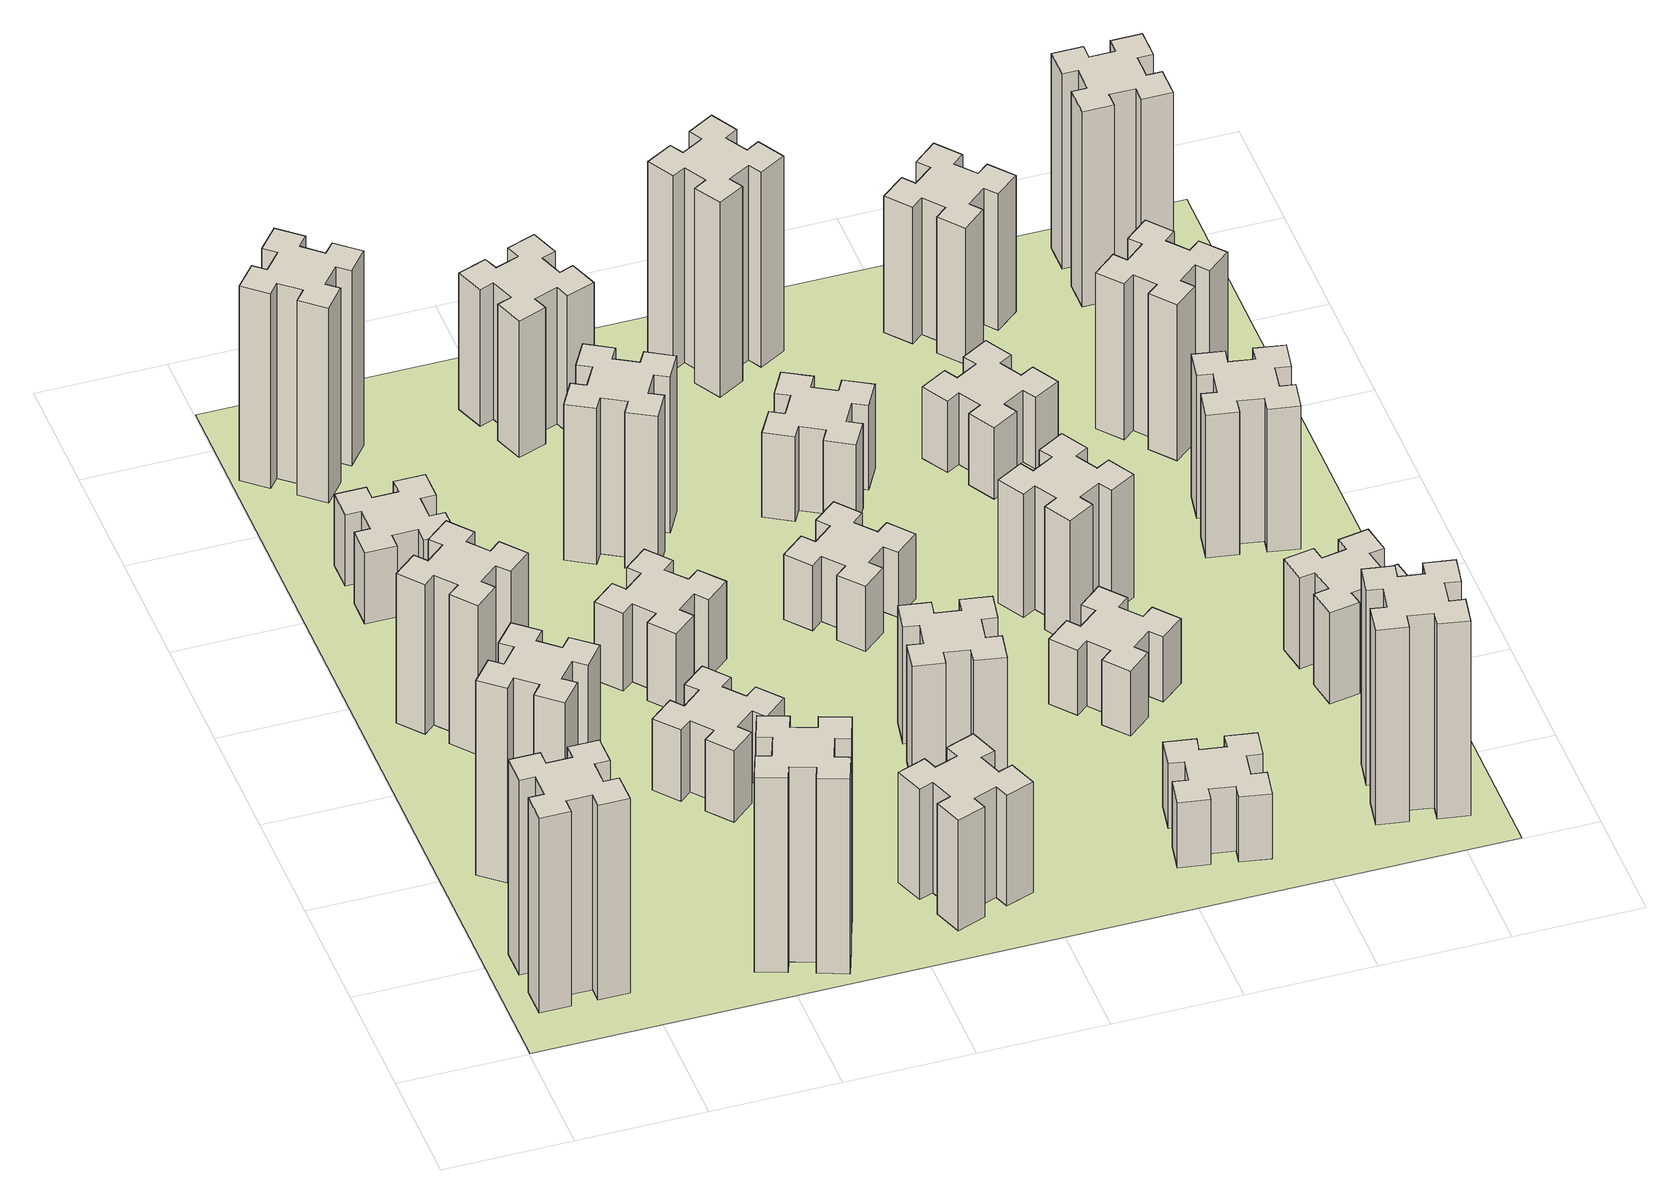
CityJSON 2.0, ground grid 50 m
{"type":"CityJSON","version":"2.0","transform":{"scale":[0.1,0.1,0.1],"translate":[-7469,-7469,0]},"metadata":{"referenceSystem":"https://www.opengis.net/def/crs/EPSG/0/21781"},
"CityObjects":{
"building1":{"type":"Building","attributes":{"class":"1000","function":"1000","usage":"1000","yearOfConstruction":2016,"roofType":"1000","measuredHeight":90,"storeysAboveGround":30,"storeysBelowGround":0},"geometry":[{"type":"Solid","lod":"1","boundaries":[[[[0,1,2,3,4,5,6,7,8,9,10,11,12,13,14,15,16,17,18,19]],[[17,16,20,21]],[[16,15,22,20]],[[15,14,23,22]],[[14,13,24,23]],[[13,12,25,24]],[[12,11,26,25]],[[11,10,27,26]],[[10,9,28,27]],[[9,8,29,28]],[[8,7,30,29]],[[7,6,31,30]],[[6,5,32,31]],[[5,4,33,32]],[[4,3,34,33]],[[3,2,35,34]],[[2,1,36,35]],[[1,0,37,36]],[[0,19,38,37]],[[19,18,39,38]],[[18,17,21,39]],[[24,25,26,27,28,29,30,31,32,33,34,35,36,37,38,39,21,20,22,23]]]]}]},
"building2":{"type":"Building","attributes":{"class":"1000","function":"1000","usage":"1000","yearOfConstruction":2016,"roofType":"1000","measuredHeight":90,"storeysAboveGround":30,"storeysBelowGround":0},"geometry":[{"type":"Solid","lod":"1","boundaries":[[[[40,41,42,43,44,45,46,47,48,49,50,51,52,53,54,55,56,57,58,59]],[[57,56,60,61]],[[56,55,62,60]],[[55,54,63,62]],[[54,53,64,63]],[[53,52,65,64]],[[52,51,66,65]],[[51,50,67,66]],[[50,49,68,67]],[[49,48,69,68]],[[48,47,70,69]],[[47,46,71,70]],[[46,45,72,71]],[[45,44,73,72]],[[44,43,74,73]],[[43,42,75,74]],[[42,41,76,75]],[[41,40,77,76]],[[40,59,78,77]],[[59,58,79,78]],[[58,57,61,79]],[[64,65,66,67,68,69,70,71,72,73,74,75,76,77,78,79,61,60,62,63]]]]}]},
"building3":{"type":"Building","attributes":{"class":"1000","function":"1000","usage":"1000","yearOfConstruction":2016,"roofType":"1000","measuredHeight":69,"storeysAboveGround":30,"storeysBelowGround":0},"geometry":[{"type":"Solid","lod":"1","boundaries":[[[[80,81,82,83,84,85,86,87,88,89,90,91,92,93,94,95,96,97,98,99]],[[97,96,100,101]],[[96,95,102,100]],[[95,94,103,102]],[[94,93,104,103]],[[93,92,105,104]],[[92,91,106,105]],[[91,90,107,106]],[[90,89,108,107]],[[89,88,109,108]],[[88,87,110,109]],[[87,86,111,110]],[[86,85,112,111]],[[85,84,113,112]],[[84,83,114,113]],[[83,82,115,114]],[[82,81,116,115]],[[81,80,117,116]],[[80,99,118,117]],[[99,98,119,118]],[[98,97,101,119]],[[104,105,106,107,108,109,110,111,112,113,114,115,116,117,118,119,101,100,102,103]]]]}]},
"building4":{"type":"Building","attributes":{"class":"1000","function":"1000","usage":"1000","yearOfConstruction":2016,"roofType":"1000","measuredHeight":33,"storeysAboveGround":30,"storeysBelowGround":0},"geometry":[{"type":"Solid","lod":"1","boundaries":[[[[120,121,122,123,124,125,126,127,128,129,130,131,132,133,134,135,136,137,138,139]],[[137,136,140,141]],[[136,135,142,140]],[[135,134,143,142]],[[134,133,144,143]],[[133,132,145,144]],[[132,131,146,145]],[[131,130,147,146]],[[130,129,148,147]],[[129,128,149,148]],[[128,127,150,149]],[[127,126,151,150]],[[126,125,152,151]],[[125,124,153,152]],[[124,123,154,153]],[[123,122,155,154]],[[122,121,156,155]],[[121,120,157,156]],[[120,139,158,157]],[[139,138,159,158]],[[138,137,141,159]],[[144,145,146,147,148,149,150,151,152,153,154,155,156,157,158,159,141,140,142,143]]]]}]},
"building5":{"type":"Building","attributes":{"class":"1000","function":"1000","usage":"1000","yearOfConstruction":2016,"roofType":"1000","measuredHeight":90,"storeysAboveGround":30,"storeysBelowGround":0},"geometry":[{"type":"Solid","lod":"1","boundaries":[[[[160,161,162,163,164,165,166,167,168,169,170,171,172,173,174,175,176,177,178,179]],[[177,176,180,181]],[[176,175,182,180]],[[175,174,183,182]],[[174,173,184,183]],[[173,172,185,184]],[[172,171,186,185]],[[171,170,187,186]],[[170,169,188,187]],[[169,168,189,188]],[[168,167,190,189]],[[167,166,191,190]],[[166,165,192,191]],[[165,164,193,192]],[[164,163,194,193]],[[163,162,195,194]],[[162,161,196,195]],[[161,160,197,196]],[[160,179,198,197]],[[179,178,199,198]],[[178,177,181,199]],[[184,185,186,187,188,189,190,191,192,193,194,195,196,197,198,199,181,180,182,183]]]]}]},
"building6":{"type":"Building","attributes":{"class":"1000","function":"1000","usage":"1000","yearOfConstruction":2016,"roofType":"1000","measuredHeight":90,"storeysAboveGround":30,"storeysBelowGround":0},"geometry":[{"type":"Solid","lod":"1","boundaries":[[[[200,201,202,203,204,205,206,207,208,209,210,211,212,213,214,215,216,217,218,219]],[[217,216,220,221]],[[216,215,222,220]],[[215,214,223,222]],[[214,213,224,223]],[[213,212,225,224]],[[212,211,226,225]],[[211,210,227,226]],[[210,209,228,227]],[[209,208,229,228]],[[208,207,230,229]],[[207,206,231,230]],[[206,205,232,231]],[[205,204,233,232]],[[204,203,234,233]],[[203,202,235,234]],[[202,201,236,235]],[[201,200,237,236]],[[200,219,238,237]],[[219,218,239,238]],[[218,217,221,239]],[[224,225,226,227,228,229,230,231,232,233,234,235,236,237,238,239,221,220,222,223]]]]}]},
"building7":{"type":"Building","attributes":{"class":"1000","function":"1000","usage":"1000","yearOfConstruction":2016,"roofType":"1000","measuredHeight":33,"storeysAboveGround":30,"storeysBelowGround":0},"geometry":[{"type":"Solid","lod":"1","boundaries":[[[[240,241,242,243,244,245,246,247,248,249,250,251,252,253,254,255,256,257,258,259]],[[257,256,260,261]],[[256,255,262,260]],[[255,254,263,262]],[[254,253,264,263]],[[253,252,265,264]],[[252,251,266,265]],[[251,250,267,266]],[[250,249,268,267]],[[249,248,269,268]],[[248,247,270,269]],[[247,246,271,270]],[[246,245,272,271]],[[245,244,273,272]],[[244,243,274,273]],[[243,242,275,274]],[[242,241,276,275]],[[241,240,277,276]],[[240,259,278,277]],[[259,258,279,278]],[[258,257,261,279]],[[264,265,266,267,268,269,270,271,272,273,274,275,276,277,278,279,261,260,262,263]]]]}]},
"building8":{"type":"Building","attributes":{"class":"1000","function":"1000","usage":"1000","yearOfConstruction":2016,"roofType":"1000","measuredHeight":36,"storeysAboveGround":30,"storeysBelowGround":0},"geometry":[{"type":"Solid","lod":"1","boundaries":[[[[280,281,282,283,284,285,286,287,288,289,290,291,292,293,294,295,296,297,298,299]],[[297,296,300,301]],[[296,295,302,300]],[[295,294,303,302]],[[294,293,304,303]],[[293,292,305,304]],[[292,291,306,305]],[[291,290,307,306]],[[290,289,308,307]],[[289,288,309,308]],[[288,287,310,309]],[[287,286,311,310]],[[286,285,312,311]],[[285,284,313,312]],[[284,283,314,313]],[[283,282,315,314]],[[282,281,316,315]],[[281,280,317,316]],[[280,299,318,317]],[[299,298,319,318]],[[298,297,301,319]],[[304,305,306,307,308,309,310,311,312,313,314,315,316,317,318,319,301,300,302,303]]]]}]},
"building9":{"type":"Building","attributes":{"class":"1000","function":"1000","usage":"1000","yearOfConstruction":2016,"roofType":"1000","measuredHeight":51,"storeysAboveGround":30,"storeysBelowGround":0},"geometry":[{"type":"Solid","lod":"1","boundaries":[[[[320,321,322,323,324,325,326,327,328,329,330,331,332,333,334,335,336,337,338,339]],[[337,336,340,341]],[[336,335,342,340]],[[335,334,343,342]],[[334,333,344,343]],[[333,332,345,344]],[[332,331,346,345]],[[331,330,347,346]],[[330,329,348,347]],[[329,328,349,348]],[[328,327,350,349]],[[327,326,351,350]],[[326,325,352,351]],[[325,324,353,352]],[[324,323,354,353]],[[323,322,355,354]],[[322,321,356,355]],[[321,320,357,356]],[[320,339,358,357]],[[339,338,359,358]],[[338,337,341,359]],[[344,345,346,347,348,349,350,351,352,353,354,355,356,357,358,359,341,340,342,343]]]]}]},
"building10":{"type":"Building","attributes":{"class":"1000","function":"1000","usage":"1000","yearOfConstruction":2016,"roofType":"1000","measuredHeight":72,"storeysAboveGround":30,"storeysBelowGround":0},"geometry":[{"type":"Solid","lod":"1","boundaries":[[[[360,361,362,363,364,365,366,367,368,369,370,371,372,373,374,375,376,377,378,379]],[[377,376,380,381]],[[376,375,382,380]],[[375,374,383,382]],[[374,373,384,383]],[[373,372,385,384]],[[372,371,386,385]],[[371,370,387,386]],[[370,369,388,387]],[[369,368,389,388]],[[368,367,390,389]],[[367,366,391,390]],[[366,365,392,391]],[[365,364,393,392]],[[364,363,394,393]],[[363,362,395,394]],[[362,361,396,395]],[[361,360,397,396]],[[360,379,398,397]],[[379,378,399,398]],[[378,377,381,399]],[[384,385,386,387,388,389,390,391,392,393,394,395,396,397,398,399,381,380,382,383]]]]}]},
"building11":{"type":"Building","attributes":{"class":"1000","function":"1000","usage":"1000","yearOfConstruction":2016,"roofType":"1000","measuredHeight":63,"storeysAboveGround":30,"storeysBelowGround":0},"geometry":[{"type":"Solid","lod":"1","boundaries":[[[[400,401,402,403,404,405,406,407,408,409,410,411,412,413,414,415,416,417,418,419]],[[417,416,420,421]],[[416,415,422,420]],[[415,414,423,422]],[[414,413,424,423]],[[413,412,425,424]],[[412,411,426,425]],[[411,410,427,426]],[[410,409,428,427]],[[409,408,429,428]],[[408,407,430,429]],[[407,406,431,430]],[[406,405,432,431]],[[405,404,433,432]],[[404,403,434,433]],[[403,402,435,434]],[[402,401,436,435]],[[401,400,437,436]],[[400,419,438,437]],[[419,418,439,438]],[[418,417,421,439]],[[424,425,426,427,428,429,430,431,432,433,434,435,436,437,438,439,421,420,422,423]]]]}]},
"building12":{"type":"Building","attributes":{"class":"1000","function":"1000","usage":"1000","yearOfConstruction":2016,"roofType":"1000","measuredHeight":54,"storeysAboveGround":30,"storeysBelowGround":0},"geometry":[{"type":"Solid","lod":"1","boundaries":[[[[440,441,442,443,444,445,446,447,448,449,450,451,452,453,454,455,456,457,458,459]],[[457,456,460,461]],[[456,455,462,460]],[[455,454,463,462]],[[454,453,464,463]],[[453,452,465,464]],[[452,451,466,465]],[[451,450,467,466]],[[450,449,468,467]],[[449,448,469,468]],[[448,447,470,469]],[[447,446,471,470]],[[446,445,472,471]],[[445,444,473,472]],[[444,443,474,473]],[[443,442,475,474]],[[442,441,476,475]],[[441,440,477,476]],[[440,459,478,477]],[[459,458,479,478]],[[458,457,461,479]],[[464,465,466,467,468,469,470,471,472,473,474,475,476,477,478,479,461,460,462,463]]]]}]},
"building13":{"type":"Building","attributes":{"class":"1000","function":"1000","usage":"1000","yearOfConstruction":2016,"roofType":"1000","measuredHeight":30,"storeysAboveGround":30,"storeysBelowGround":0},"geometry":[{"type":"Solid","lod":"1","boundaries":[[[[480,481,482,483,484,485,486,487,488,489,490,491,492,493,494,495,496,497,498,499]],[[497,496,500,501]],[[496,495,502,500]],[[495,494,503,502]],[[494,493,504,503]],[[493,492,505,504]],[[492,491,506,505]],[[491,490,507,506]],[[490,489,508,507]],[[489,488,509,508]],[[488,487,510,509]],[[487,486,511,510]],[[486,485,512,511]],[[485,484,513,512]],[[484,483,514,513]],[[483,482,515,514]],[[482,481,516,515]],[[481,480,517,516]],[[480,499,518,517]],[[499,498,519,518]],[[498,497,501,519]],[[504,505,506,507,508,509,510,511,512,513,514,515,516,517,518,519,501,500,502,503]]]]}]},
"building14":{"type":"Building","attributes":{"class":"1000","function":"1000","usage":"1000","yearOfConstruction":2016,"roofType":"1000","measuredHeight":39,"storeysAboveGround":30,"storeysBelowGround":0},"geometry":[{"type":"Solid","lod":"1","boundaries":[[[[520,521,522,523,524,525,526,527,528,529,530,531,532,533,534,535,536,537,538,539]],[[537,536,540,541]],[[536,535,542,540]],[[535,534,543,542]],[[534,533,544,543]],[[533,532,545,544]],[[532,531,546,545]],[[531,530,547,546]],[[530,529,548,547]],[[529,528,549,548]],[[528,527,550,549]],[[527,526,551,550]],[[526,525,552,551]],[[525,524,553,552]],[[524,523,554,553]],[[523,522,555,554]],[[522,521,556,555]],[[521,520,557,556]],[[520,539,558,557]],[[539,538,559,558]],[[538,537,541,559]],[[544,545,546,547,548,549,550,551,552,553,554,555,556,557,558,559,541,540,542,543]]]]}]},
"building15":{"type":"Building","attributes":{"class":"1000","function":"1000","usage":"1000","yearOfConstruction":2016,"roofType":"1000","measuredHeight":30,"storeysAboveGround":30,"storeysBelowGround":0},"geometry":[{"type":"Solid","lod":"1","boundaries":[[[[560,561,562,563,564,565,566,567,568,569,570,571,572,573,574,575,576,577,578,579]],[[577,576,580,581]],[[576,575,582,580]],[[575,574,583,582]],[[574,573,584,583]],[[573,572,585,584]],[[572,571,586,585]],[[571,570,587,586]],[[570,569,588,587]],[[569,568,589,588]],[[568,567,590,589]],[[567,566,591,590]],[[566,565,592,591]],[[565,564,593,592]],[[564,563,594,593]],[[563,562,595,594]],[[562,561,596,595]],[[561,560,597,596]],[[560,579,598,597]],[[579,578,599,598]],[[578,577,581,599]],[[584,585,586,587,588,589,590,591,592,593,594,595,596,597,598,599,581,580,582,583]]]]}]},
"building16":{"type":"Building","attributes":{"class":"1000","function":"1000","usage":"1000","yearOfConstruction":2016,"roofType":"1000","measuredHeight":90,"storeysAboveGround":30,"storeysBelowGround":0},"geometry":[{"type":"Solid","lod":"1","boundaries":[[[[600,601,602,603,604,605,606,607,608,609,610,611,612,613,614,615,616,617,618,619]],[[617,616,620,621]],[[616,615,622,620]],[[615,614,623,622]],[[614,613,624,623]],[[613,612,625,624]],[[612,611,626,625]],[[611,610,627,626]],[[610,609,628,627]],[[609,608,629,628]],[[608,607,630,629]],[[607,606,631,630]],[[606,605,632,631]],[[605,604,633,632]],[[604,603,634,633]],[[603,602,635,634]],[[602,601,636,635]],[[601,600,637,636]],[[600,619,638,637]],[[619,618,639,638]],[[618,617,621,639]],[[624,625,626,627,628,629,630,631,632,633,634,635,636,637,638,639,621,620,622,623]]]]}]},
"building17":{"type":"Building","attributes":{"class":"1000","function":"1000","usage":"1000","yearOfConstruction":2016,"roofType":"1000","measuredHeight":30,"storeysAboveGround":30,"storeysBelowGround":0},"geometry":[{"type":"Solid","lod":"1","boundaries":[[[[640,641,642,643,644,645,646,647,648,649,650,651,652,653,654,655,656,657,658,659]],[[657,656,660,661]],[[656,655,662,660]],[[655,654,663,662]],[[654,653,664,663]],[[653,652,665,664]],[[652,651,666,665]],[[651,650,667,666]],[[650,649,668,667]],[[649,648,669,668]],[[648,647,670,669]],[[647,646,671,670]],[[646,645,672,671]],[[645,644,673,672]],[[644,643,674,673]],[[643,642,675,674]],[[642,641,676,675]],[[641,640,677,676]],[[640,659,678,677]],[[659,658,679,678]],[[658,657,661,679]],[[664,665,666,667,668,669,670,671,672,673,674,675,676,677,678,679,661,660,662,663]]]]}]},
"building18":{"type":"Building","attributes":{"class":"1000","function":"1000","usage":"1000","yearOfConstruction":2016,"roofType":"1000","measuredHeight":57,"storeysAboveGround":30,"storeysBelowGround":0},"geometry":[{"type":"Solid","lod":"1","boundaries":[[[[680,681,682,683,684,685,686,687,688,689,690,691,692,693,694,695,696,697,698,699]],[[697,696,700,701]],[[696,695,702,700]],[[695,694,703,702]],[[694,693,704,703]],[[693,692,705,704]],[[692,691,706,705]],[[691,690,707,706]],[[690,689,708,707]],[[689,688,709,708]],[[688,687,710,709]],[[687,686,711,710]],[[686,685,712,711]],[[685,684,713,712]],[[684,683,714,713]],[[683,682,715,714]],[[682,681,716,715]],[[681,680,717,716]],[[680,699,718,717]],[[699,698,719,718]],[[698,697,701,719]],[[704,705,706,707,708,709,710,711,712,713,714,715,716,717,718,719,701,700,702,703]]]]}]},
"building19":{"type":"Building","attributes":{"class":"1000","function":"1000","usage":"1000","yearOfConstruction":2016,"roofType":"1000","measuredHeight":33,"storeysAboveGround":30,"storeysBelowGround":0},"geometry":[{"type":"Solid","lod":"1","boundaries":[[[[720,721,722,723,724,725,726,727,728,729,730,731,732,733,734,735,736,737,738,739]],[[737,736,740,741]],[[736,735,742,740]],[[735,734,743,742]],[[734,733,744,743]],[[733,732,745,744]],[[732,731,746,745]],[[731,730,747,746]],[[730,729,748,747]],[[729,728,749,748]],[[728,727,750,749]],[[727,726,751,750]],[[726,725,752,751]],[[725,724,753,752]],[[724,723,754,753]],[[723,722,755,754]],[[722,721,756,755]],[[721,720,757,756]],[[720,739,758,757]],[[739,738,759,758]],[[738,737,741,759]],[[744,745,746,747,748,749,750,751,752,753,754,755,756,757,758,759,741,740,742,743]]]]}]},
"building20":{"type":"Building","attributes":{"class":"1000","function":"1000","usage":"1000","yearOfConstruction":2016,"roofType":"1000","measuredHeight":90,"storeysAboveGround":30,"storeysBelowGround":0},"geometry":[{"type":"Solid","lod":"1","boundaries":[[[[760,761,762,763,764,765,766,767,768,769,770,771,772,773,774,775,776,777,778,779]],[[777,776,780,781]],[[776,775,782,780]],[[775,774,783,782]],[[774,773,784,783]],[[773,772,785,784]],[[772,771,786,785]],[[771,770,787,786]],[[770,769,788,787]],[[769,768,789,788]],[[768,767,790,789]],[[767,766,791,790]],[[766,765,792,791]],[[765,764,793,792]],[[764,763,794,793]],[[763,762,795,794]],[[762,761,796,795]],[[761,760,797,796]],[[760,779,798,797]],[[779,778,799,798]],[[778,777,781,799]],[[784,785,786,787,788,789,790,791,792,793,794,795,796,797,798,799,781,780,782,783]]]]}]},
"building21":{"type":"Building","attributes":{"class":"1000","function":"1000","usage":"1000","yearOfConstruction":2016,"roofType":"1000","measuredHeight":63,"storeysAboveGround":30,"storeysBelowGround":0},"geometry":[{"type":"Solid","lod":"1","boundaries":[[[[800,801,802,803,804,805,806,807,808,809,810,811,812,813,814,815,816,817,818,819]],[[817,816,820,821]],[[816,815,822,820]],[[815,814,823,822]],[[814,813,824,823]],[[813,812,825,824]],[[812,811,826,825]],[[811,810,827,826]],[[810,809,828,827]],[[809,808,829,828]],[[808,807,830,829]],[[807,806,831,830]],[[806,805,832,831]],[[805,804,833,832]],[[804,803,834,833]],[[803,802,835,834]],[[802,801,836,835]],[[801,800,837,836]],[[800,819,838,837]],[[819,818,839,838]],[[818,817,821,839]],[[824,825,826,827,828,829,830,831,832,833,834,835,836,837,838,839,821,820,822,823]]]]}]},
"building22":{"type":"Building","attributes":{"class":"1000","function":"1000","usage":"1000","yearOfConstruction":2016,"roofType":"1000","measuredHeight":42,"storeysAboveGround":30,"storeysBelowGround":0},"geometry":[{"type":"Solid","lod":"1","boundaries":[[[[840,841,842,843,844,845,846,847,848,849,850,851,852,853,854,855,856,857,858,859]],[[857,856,860,861]],[[856,855,862,860]],[[855,854,863,862]],[[854,853,864,863]],[[853,852,865,864]],[[852,851,866,865]],[[851,850,867,866]],[[850,849,868,867]],[[849,848,869,868]],[[848,847,870,869]],[[847,846,871,870]],[[846,845,872,871]],[[845,844,873,872]],[[844,843,874,873]],[[843,842,875,874]],[[842,841,876,875]],[[841,840,877,876]],[[840,859,878,877]],[[859,858,879,878]],[[858,857,861,879]],[[864,865,866,867,868,869,870,871,872,873,874,875,876,877,878,879,861,860,862,863]]]]}]},
"building23":{"type":"Building","attributes":{"class":"1000","function":"1000","usage":"1000","yearOfConstruction":2016,"roofType":"1000","measuredHeight":66,"storeysAboveGround":30,"storeysBelowGround":0},"geometry":[{"type":"Solid","lod":"1","boundaries":[[[[880,881,882,883,884,885,886,887,888,889,890,891,892,893,894,895,896,897,898,899]],[[897,896,900,901]],[[896,895,902,900]],[[895,894,903,902]],[[894,893,904,903]],[[893,892,905,904]],[[892,891,906,905]],[[891,890,907,906]],[[890,889,908,907]],[[889,888,909,908]],[[888,887,910,909]],[[887,886,911,910]],[[886,885,912,911]],[[885,884,913,912]],[[884,883,914,913]],[[883,882,915,914]],[[882,881,916,915]],[[881,880,917,916]],[[880,899,918,917]],[[899,898,919,918]],[[898,897,901,919]],[[904,905,906,907,908,909,910,911,912,913,914,915,916,917,918,919,901,900,902,903]]]]}]},
"building24":{"type":"Building","attributes":{"class":"1000","function":"1000","usage":"1000","yearOfConstruction":2016,"roofType":"1000","measuredHeight":72,"storeysAboveGround":30,"storeysBelowGround":0},"geometry":[{"type":"Solid","lod":"1","boundaries":[[[[920,921,922,923,924,925,926,927,928,929,930,931,932,933,934,935,936,937,938,939]],[[937,936,940,941]],[[936,935,942,940]],[[935,934,943,942]],[[934,933,944,943]],[[933,932,945,944]],[[932,931,946,945]],[[931,930,947,946]],[[930,929,948,947]],[[929,928,949,948]],[[928,927,950,949]],[[927,926,951,950]],[[926,925,952,951]],[[925,924,953,952]],[[924,923,954,953]],[[923,922,955,954]],[[922,921,956,955]],[[921,920,957,956]],[[920,939,958,957]],[[939,938,959,958]],[[938,937,941,959]],[[944,945,946,947,948,949,950,951,952,953,954,955,956,957,958,959,941,940,942,943]]]]}]},
"building25":{"type":"Building","attributes":{"class":"1000","function":"1000","usage":"1000","yearOfConstruction":2016,"roofType":"1000","measuredHeight":90,"storeysAboveGround":30,"storeysBelowGround":0},"geometry":[{"type":"Solid","lod":"1","boundaries":[[[[960,961,962,963,964,965,966,967,968,969,970,971,972,973,974,975,976,977,978,979]],[[977,976,980,981]],[[976,975,982,980]],[[975,974,983,982]],[[974,973,984,983]],[[973,972,985,984]],[[972,971,986,985]],[[971,970,987,986]],[[970,969,988,987]],[[969,968,989,988]],[[968,967,990,989]],[[967,966,991,990]],[[966,965,992,991]],[[965,964,993,992]],[[964,963,994,993]],[[963,962,995,994]],[[962,961,996,995]],[[961,960,997,996]],[[960,979,998,997]],[[979,978,999,998]],[[978,977,981,999]],[[984,985,986,987,988,989,990,991,992,993,994,995,996,997,998,999,981,980,982,983]]]]}]},
"landuse1":{"type":"LandUse","attributes":{"name":"plot1","function":"1010"},"geometry":[{"type":"MultiSurface","lod":"1","boundaries":[[[1000,1001,1002,1003]]]}]}
},
"vertices":[
[165,425,0],[165,325,0],[105,325,0],[105,205,0],[225,205,0],[225,265,0],[325,265,0],[325,205,0],[445,205,0],[445,325,0],[385,325,0],[385,425,0],[445,425,0],[445,545,0],[325,545,0],[325,485,0],[225,485,0],[225,545,0],[105,545,0],[105,425,0],[225,485,900],[225,545,900],[325,485,900],[325,545,900],[445,545,900],[445,425,900],[385,425,900],[385,325,900],[445,325,900],[445,205,900],[325,205,900],[325,265,900],[225,265,900],[225,205,900],[105,205,900],[105,325,900],[165,325,900],[165,425,900],[105,425,900],[105,545,900],
[484,1067,0],[408,1132,0],[446,1178,0],[354,1255,0],[277,1163,0],[323,1124,0],[259,1048,0],[213,1086,0],[136,994,0],[228,917,0],[266,963,0],[343,899,0],[304,853,0],[396,776,0],[473,868,0],[427,906,0],[492,983,0],[538,944,0],[615,1036,0],[523,1113,0],[492,983,900],[538,944,900],[427,906,900],[473,868,900],[396,776,900],[304,853,900],[343,899,900],[266,963,900],[228,917,900],[136,994,900],[213,1086,900],[259,1048,900],[323,1124,900],[277,1163,900],[354,1255,900],[446,1178,900],[408,1132,900],[484,1067,900],[523,1113,900],[615,1036,900],
[492,1888,0],[427,1964,0],[473,2003,0],[396,2095,0],[304,2018,0],[343,1972,0],[266,1907,0],[228,1953,0],[136,1876,0],[213,1784,0],[259,1823,0],[323,1746,0],[277,1708,0],[354,1616,0],[446,1693,0],[408,1739,0],[484,1803,0],[523,1757,0],[615,1834,0],[538,1926,0],[484,1803,690],[523,1757,690],[408,1739,690],[446,1693,690],[354,1616,690],[277,1708,690],[323,1746,690],[259,1823,690],[213,1784,690],[136,1876,690],[228,1953,690],[266,1907,690],[343,1972,690],[304,2018,690],[396,2095,690],[473,2003,690],[427,1964,690],[492,1888,690],[538,1926,690],[615,1834,690],
[485,2545,0],[485,2645,0],[545,2645,0],[545,2765,0],[425,2765,0],[425,2705,0],[325,2705,0],[325,2765,0],[205,2765,0],[205,2645,0],[265,2645,0],[265,2545,0],[205,2545,0],[205,2425,0],[325,2425,0],[325,2485,0],[425,2485,0],[425,2425,0],[545,2425,0],[545,2545,0],[425,2485,330],[425,2425,330],[325,2485,330],[325,2425,330],[205,2425,330],[205,2545,330],[265,2545,330],[265,2645,330],[205,2645,330],[205,2765,330],[325,2765,330],[325,2705,330],[425,2705,330],[425,2765,330],[545,2765,330],[545,2645,330],[485,2645,330],[485,2545,330],[545,2545,330],[545,2425,330],
[1029,360,0],[995,266,0],[939,287,0],[897,174,0],[1010,133,0],[1031,189,0],[1125,155,0],[1104,99,0],[1217,57,0],[1258,170,0],[1202,191,0],[1236,285,0],[1292,264,0],[1333,377,0],[1220,418,0],[1200,362,0],[1106,396,0],[1127,452,0],[1014,493,0],[973,380,0],[1106,396,900],[1127,452,900],[1200,362,900],[1220,418,900],[1333,377,900],[1292,264,900],[1236,285,900],[1202,191,900],[1258,170,900],[1217,57,900],[1104,99,900],[1125,155,900],[1031,189,900],[1010,133,900],[897,174,900],[939,287,900],[995,266,900],[1029,360,900],[973,380,900],[1014,493,900],
[384,3387,0],[308,3452,0],[346,3498,0],[254,3575,0],[177,3483,0],[223,3444,0],[159,3368,0],[113,3406,0],[36,3314,0],[128,3237,0],[166,3283,0],[243,3219,0],[204,3173,0],[296,3096,0],[373,3188,0],[327,3226,0],[392,3303,0],[438,3264,0],[515,3356,0],[423,3433,0],[392,3303,900],[438,3264,900],[327,3226,900],[373,3188,900],[296,3096,900],[204,3173,900],[243,3219,900],[166,3283,900],[128,3237,900],[36,3314,900],[113,3406,900],[159,3368,900],[223,3444,900],[177,3483,900],[254,3575,900],[346,3498,900],[308,3452,900],[384,3387,900],[423,3433,900],[515,3356,900],
[1083,1332,0],[1006,1267,0],[968,1313,0],[876,1236,0],[953,1144,0],[999,1183,0],[1063,1106,0],[1017,1068,0],[1094,976,0],[1186,1053,0],[1148,1099,0],[1224,1163,0],[1263,1117,0],[1355,1194,0],[1278,1286,0],[1232,1248,0],[1167,1324,0],[1213,1363,0],[1136,1455,0],[1044,1378,0],[1167,1324,330],[1213,1363,330],[1232,1248,330],[1278,1286,330],[1355,1194,330],[1263,1117,330],[1224,1163,330],[1148,1099,330],[1186,1053,330],[1094,976,330],[1017,1068,330],[1063,1106,330],[999,1183,330],[953,1144,330],[876,1236,330],[968,1313,330],[1006,1267,330],[1083,1332,330],[1044,1378,330],[1136,1455,330],
[1083,1972,0],[1006,1907,0],[968,1953,0],[876,1876,0],[953,1784,0],[999,1823,0],[1063,1746,0],[1017,1708,0],[1094,1616,0],[1186,1693,0],[1148,1739,0],[1224,1803,0],[1263,1757,0],[1355,1834,0],[1278,1926,0],[1232,1888,0],[1167,1964,0],[1213,2003,0],[1136,2095,0],[1044,2018,0],[1167,1964,360],[1213,2003,360],[1232,1888,360],[1278,1926,360],[1355,1834,360],[1263,1757,360],[1224,1803,360],[1148,1739,360],[1186,1693,360],[1094,1616,360],[1017,1708,360],[1063,1746,360],[999,1823,360],[953,1784,360],[876,1876,360],[968,1953,360],[1006,1907,360],[1083,1972,360],[1044,2018,360],[1136,2095,360],
[1765,496,0],[1671,462,0],[1650,518,0],[1537,477,0],[1579,364,0],[1635,385,0],[1669,291,0],[1613,270,0],[1654,157,0],[1767,199,0],[1746,255,0],[1840,289,0],[1860,233,0],[1973,274,0],[1932,387,0],[1876,366,0],[1842,460,0],[1898,480,0],[1857,593,0],[1744,552,0],[1842,460,510],[1898,480,510],[1876,366,510],[1932,387,510],[1973,274,510],[1860,233,510],[1840,289,510],[1746,255,510],[1767,199,510],[1654,157,510],[1613,270,510],[1669,291,510],[1635,385,510],[1579,364,510],[1537,477,510],[1650,518,510],[1671,462,510],[1765,496,510],[1744,552,510],[1857,593,510],
[1314,2666,0],[1227,2716,0],[1257,2768,0],[1153,2828,0],[1093,2724,0],[1145,2694,0],[1095,2607,0],[1043,2637,0],[983,2533,0],[1087,2473,0],[1117,2525,0],[1204,2475,0],[1174,2423,0],[1278,2363,0],[1338,2467,0],[1286,2497,0],[1336,2584,0],[1388,2554,0],[1448,2658,0],[1344,2718,0],[1336,2584,720],[1388,2554,720],[1286,2497,720],[1338,2467,720],[1278,2363,720],[1174,2423,720],[1204,2475,720],[1117,2525,720],[1087,2473,720],[983,2533,720],[1043,2637,720],[1095,2607,720],[1145,2694,720],[1093,2724,720],[1153,2828,720],[1257,2768,720],[1227,2716,720],[1314,2666,720],[1344,2718,720],[1448,2658,720],
[1125,3456,0],[1031,3422,0],[1010,3478,0],[897,3437,0],[939,3324,0],[995,3345,0],[1029,3251,0],[973,3230,0],[1014,3117,0],[1127,3159,0],[1106,3215,0],[1200,3249,0],[1220,3193,0],[1333,3234,0],[1292,3347,0],[1236,3326,0],[1202,3420,0],[1258,3440,0],[1217,3553,0],[1104,3512,0],[1202,3420,630],[1258,3440,630],[1236,3326,630],[1292,3347,630],[1333,3234,630],[1220,3193,630],[1200,3249,630],[1106,3215,630],[1127,3159,630],[1014,3117,630],[973,3230,630],[1029,3251,630],[995,3345,630],[939,3324,630],[897,3437,630],[1010,3478,630],[1031,3422,630],[1125,3456,630],[1104,3512,630],[1217,3553,630],
[2055,1047,0],[2072,1145,0],[2131,1135,0],[2152,1253,0],[2034,1274,0],[2024,1215,0],[1925,1232,0],[1936,1291,0],[1817,1312,0],[1797,1194,0],[1856,1184,0],[1838,1085,0],[1779,1096,0],[1758,977,0],[1877,957,0],[1887,1016,0],[1985,998,0],[1975,939,0],[2093,918,0],[2114,1037,0],[1985,998,540],[1975,939,540],[1887,1016,540],[1877,957,540],[1758,977,540],[1779,1096,540],[1838,1085,540],[1856,1184,540],[1797,1194,540],[1817,1312,540],[1936,1291,540],[1925,1232,540],[2024,1215,540],[2034,1274,540],[2152,1253,540],[2131,1135,540],[2072,1145,540],[2055,1047,540],[2114,1037,540],[2093,918,540],
[1972,1988,0],[1907,2064,0],[1953,2103,0],[1876,2195,0],[1784,2118,0],[1823,2072,0],[1746,2007,0],[1708,2053,0],[1616,1976,0],[1693,1884,0],[1739,1923,0],[1803,1846,0],[1757,1808,0],[1834,1716,0],[1926,1793,0],[1888,1839,0],[1964,1903,0],[2003,1857,0],[2095,1934,0],[2018,2026,0],[1964,1903,300],[2003,1857,300],[1888,1839,300],[1926,1793,300],[1834,1716,300],[1757,1808,300],[1803,1846,300],[1739,1923,300],[1693,1884,300],[1616,1976,300],[1708,2053,300],[1746,2007,300],[1823,2072,300],[1784,2118,300],[1876,2195,300],[1953,2103,300],[1907,2064,300],[1972,1988,300],[2018,2026,300],[2095,1934,300],
[2026,2497,0],[2076,2584,0],[2128,2554,0],[2188,2658,0],[2084,2718,0],[2054,2666,0],[1967,2716,0],[1997,2768,0],[1893,2828,0],[1833,2724,0],[1885,2694,0],[1835,2607,0],[1783,2637,0],[1723,2533,0],[1827,2473,0],[1857,2525,0],[1944,2475,0],[1914,2423,0],[2018,2363,0],[2078,2467,0],[1944,2475,390],[1914,2423,390],[1857,2525,390],[1827,2473,390],[1723,2533,390],[1783,2637,390],[1835,2607,390],[1885,2694,390],[1833,2724,390],[1893,2828,390],[1997,2768,390],[1967,2716,390],[2054,2666,390],[2084,2718,390],[2188,2658,390],[2128,2554,390],[2076,2584,390],[2026,2497,390],[2078,2467,390],[2018,2363,390],
[2596,444,0],[2578,345,0],[2519,356,0],[2498,237,0],[2617,217,0],[2627,276,0],[2725,258,0],[2715,199,0],[2833,178,0],[2854,297,0],[2795,307,0],[2812,405,0],[2871,395,0],[2892,513,0],[2774,534,0],[2764,475,0],[2665,492,0],[2676,551,0],[2557,572,0],[2537,454,0],[2665,492,300],[2676,551,300],[2764,475,300],[2774,534,300],[2892,513,300],[2871,395,300],[2812,405,300],[2795,307,300],[2854,297,300],[2833,178,300],[2715,199,300],[2725,258,300],[2627,276,300],[2617,217,300],[2498,237,300],[2519,356,300],[2578,345,300],[2596,444,300],[2537,454,300],[2557,572,300],
[1844,3556,0],[1757,3506,0],[1727,3558,0],[1623,3498,0],[1683,3394,0],[1735,3424,0],[1785,3337,0],[1733,3307,0],[1793,3203,0],[1897,3263,0],[1867,3315,0],[1954,3365,0],[1984,3313,0],[2088,3373,0],[2028,3477,0],[1976,3447,0],[1926,3534,0],[1978,3564,0],[1918,3668,0],[1814,3608,0],[1926,3534,900],[1978,3564,900],[1976,3447,900],[2028,3477,900],[2088,3373,900],[1984,3313,900],[1954,3365,900],[1867,3315,900],[1897,3263,900],[1793,3203,900],[1733,3307,900],[1785,3337,900],[1735,3424,900],[1683,3394,900],[1623,3498,900],[1727,3558,900],[1757,3506,900],[1844,3556,900],[1814,3608,900],[1918,3668,900],
[2628,1099,0],[2704,1163,0],[2743,1117,0],[2835,1194,0],[2758,1286,0],[2712,1248,0],[2647,1324,0],[2693,1363,0],[2616,1455,0],[2524,1378,0],[2563,1332,0],[2486,1267,0],[2448,1313,0],[2356,1236,0],[2433,1144,0],[2479,1183,0],[2543,1106,0],[2497,1068,0],[2574,976,0],[2666,1053,0],[2543,1106,300],[2497,1068,300],[2479,1183,300],[2433,1144,300],[2356,1236,300],[2448,1313,300],[2486,1267,300],[2563,1332,300],[2524,1378,300],[2616,1455,300],[2693,1363,300],[2647,1324,300],[2712,1248,300],[2758,1286,300],[2835,1194,300],[2743,1117,300],[2704,1163,300],[2628,1099,300],[2666,1053,300],[2574,976,300],
[2584,1876,0],[2497,1826,0],[2467,1878,0],[2363,1818,0],[2423,1714,0],[2475,1744,0],[2525,1657,0],[2473,1627,0],[2533,1523,0],[2637,1583,0],[2607,1635,0],[2694,1685,0],[2724,1633,0],[2828,1693,0],[2768,1797,0],[2716,1767,0],[2666,1854,0],[2718,1884,0],[2658,1988,0],[2554,1928,0],[2666,1854,570],[2718,1884,570],[2716,1767,570],[2768,1797,570],[2828,1693,570],[2724,1633,570],[2694,1685,570],[2607,1635,570],[2637,1583,570],[2533,1523,570],[2473,1627,570],[2525,1657,570],[2475,1744,570],[2423,1714,570],[2363,1818,570],[2467,1878,570],[2497,1826,570],[2584,1876,570],[2554,1928,570],[2658,1988,570],
[2475,2584,0],[2525,2497,0],[2473,2467,0],[2533,2363,0],[2637,2423,0],[2607,2475,0],[2694,2525,0],[2724,2473,0],[2828,2533,0],[2768,2637,0],[2716,2607,0],[2666,2694,0],[2718,2724,0],[2658,2828,0],[2554,2768,0],[2584,2716,0],[2497,2666,0],[2467,2718,0],[2363,2658,0],[2423,2554,0],[2497,2666,330],[2467,2718,330],[2584,2716,330],[2554,2768,330],[2658,2828,330],[2718,2724,330],[2666,2694,330],[2716,2607,330],[2768,2637,330],[2828,2533,330],[2724,2473,330],[2694,2525,330],[2607,2475,330],[2637,2423,330],[2533,2363,330],[2473,2467,330],[2525,2497,330],[2475,2584,330],[2423,2554,330],[2363,2658,330],
[3504,475,0],[3405,492,0],[3416,551,0],[3297,572,0],[3277,454,0],[3336,444,0],[3318,345,0],[3259,356,0],[3238,237,0],[3357,217,0],[3367,276,0],[3465,258,0],[3455,199,0],[3573,178,0],[3594,297,0],[3535,307,0],[3552,405,0],[3611,395,0],[3632,513,0],[3514,534,0],[3552,405,900],[3611,395,900],[3535,307,900],[3594,297,900],[3573,178,900],[3455,199,900],[3465,258,900],[3367,276,900],[3357,217,900],[3238,237,900],[3259,356,900],[3318,345,900],[3336,444,900],[3277,454,900],[3297,572,900],[3416,551,900],[3405,492,900],[3504,475,900],[3514,534,900],[3632,513,900],
[2812,3368,0],[2747,3444,0],[2793,3483,0],[2716,3575,0],[2624,3498,0],[2663,3452,0],[2586,3387,0],[2548,3433,0],[2456,3356,0],[2533,3264,0],[2579,3303,0],[2643,3226,0],[2597,3188,0],[2674,3096,0],[2766,3173,0],[2728,3219,0],[2804,3283,0],[2843,3237,0],[2935,3314,0],[2858,3406,0],[2804,3283,630],[2843,3237,630],[2728,3219,630],[2766,3173,630],[2674,3096,630],[2597,3188,630],[2643,3226,630],[2579,3303,630],[2533,3264,630],[2456,3356,630],[2548,3433,630],[2586,3387,630],[2663,3452,630],[2624,3498,630],[2716,3575,630],[2793,3483,630],[2747,3444,630],[2812,3368,630],[2858,3406,630],[2935,3314,630],
[3405,998,0],[3504,1016,0],[3514,957,0],[3632,977,0],[3611,1096,0],[3552,1085,0],[3535,1184,0],[3594,1194,0],[3573,1312,0],[3455,1291,0],[3465,1232,0],[3367,1215,0],[3357,1274,0],[3238,1253,0],[3259,1135,0],[3318,1145,0],[3336,1047,0],[3277,1037,0],[3297,918,0],[3416,939,0],[3336,1047,420],[3277,1037,420],[3318,1145,420],[3259,1135,420],[3238,1253,420],[3357,1274,420],[3367,1215,420],[3465,1232,420],[3455,1291,420],[3573,1312,420],[3594,1194,420],[3535,1184,420],[3552,1085,420],[3611,1096,420],[3632,977,420],[3514,957,420],[3504,1016,420],[3405,998,420],[3416,939,420],[3297,918,420],
[3267,1856,0],[3365,1838,0],[3355,1779,0],[3473,1758,0],[3494,1877,0],[3435,1887,0],[3452,1985,0],[3511,1975,0],[3532,2093,0],[3414,2114,0],[3404,2055,0],[3305,2072,0],[3316,2131,0],[3197,2152,0],[3177,2034,0],[3236,2024,0],[3218,1925,0],[3159,1936,0],[3138,1817,0],[3257,1797,0],[3218,1925,660],[3159,1936,660],[3236,2024,660],[3177,2034,660],[3197,2152,660],[3316,2131,660],[3305,2072,660],[3404,2055,660],[3414,2114,660],[3532,2093,660],[3511,1975,660],[3452,1985,660],[3435,1887,660],[3494,1877,660],[3473,1758,660],[3355,1779,660],[3365,1838,660],[3267,1856,660],[3257,1797,660],[3138,1817,660],
[3203,2712,0],[3126,2647,0],[3088,2693,0],[2996,2616,0],[3073,2524,0],[3119,2563,0],[3183,2486,0],[3137,2448,0],[3214,2356,0],[3306,2433,0],[3268,2479,0],[3344,2543,0],[3383,2497,0],[3475,2574,0],[3398,2666,0],[3352,2628,0],[3287,2704,0],[3333,2743,0],[3256,2835,0],[3164,2758,0],[3287,2704,720],[3333,2743,720],[3352,2628,720],[3398,2666,720],[3475,2574,720],[3383,2497,720],[3344,2543,720],[3268,2479,720],[3306,2433,720],[3214,2356,720],[3137,2448,720],[3183,2486,720],[3119,2563,720],[3073,2524,720],[2996,2616,720],[3088,2693,720],[3126,2647,720],[3203,2712,720],[3164,2758,720],[3256,2835,720],
[3285,3325,0],[3385,3325,0],[3385,3265,0],[3505,3265,0],[3505,3385,0],[3445,3385,0],[3445,3485,0],[3505,3485,0],[3505,3605,0],[3385,3605,0],[3385,3545,0],[3285,3545,0],[3285,3605,0],[3165,3605,0],[3165,3485,0],[3225,3485,0],[3225,3385,0],[3165,3385,0],[3165,3265,0],[3285,3265,0],[3225,3385,900],[3165,3385,900],[3225,3485,900],[3165,3485,900],[3165,3605,900],[3285,3605,900],[3285,3545,900],[3385,3545,900],[3385,3605,900],[3505,3605,900],[3505,3485,900],[3445,3485,900],[3445,3385,900],[3505,3385,900],[3505,3265,900],[3385,3265,900],[3385,3325,900],[3285,3325,900],[3285,3265,900],[3165,3265,900],
[5,3705,0],[3705,3705,0],[3705,5,0],[5,5,0]
]}
